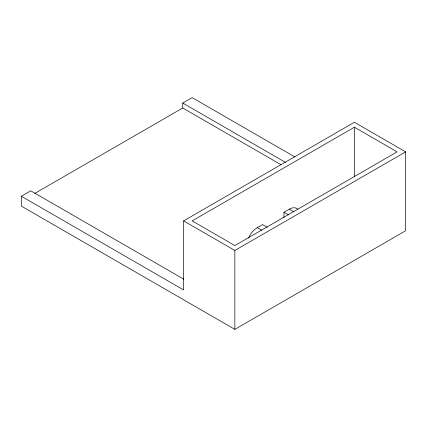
<?xml version="1.0" encoding="UTF-8"?>
<svg xmlns="http://www.w3.org/2000/svg" width="427" height="427" viewBox="0 0 427 427"><rect width="100%" height="100%" fill="white"/><g stroke="black" fill="none" stroke-linecap="round" stroke-linejoin="round"><path stroke-width="0.64" d="M21.35 196.244L183.61 289.922L183.61 220.892L354.41 122.282L405.65 151.868L405.65 230.756L234.85 329.366L21.35 206.102L21.35 196.244L30.744 190.821L183.765 279.167M34.774 193.426L182.756 107.988L182.756 103.056L192.15 97.634L294.934 156.976M354.41 127.214L192.15 220.892L234.85 245.546L397.11 151.868L354.41 127.214L354.41 176.933M248.471 238.101A15.094 8.716 -60 0 1 257.267 227.676L262.605 224.591L267.158 227.223M283.955 217.813L283.955 212.267L289.292 209.187A15.094 8.716 -60 0 1 297.646 209.016M183.61 220.892L234.85 250.478L405.65 151.868M182.756 103.056L285.54 162.399M182.756 107.988L280.918 164.662M289.292 209.187L293.845 211.813M283.955 212.267L288.508 214.898M257.267 227.676L261.82 230.302M234.85 250.478L234.85 329.366"/></g></svg>
